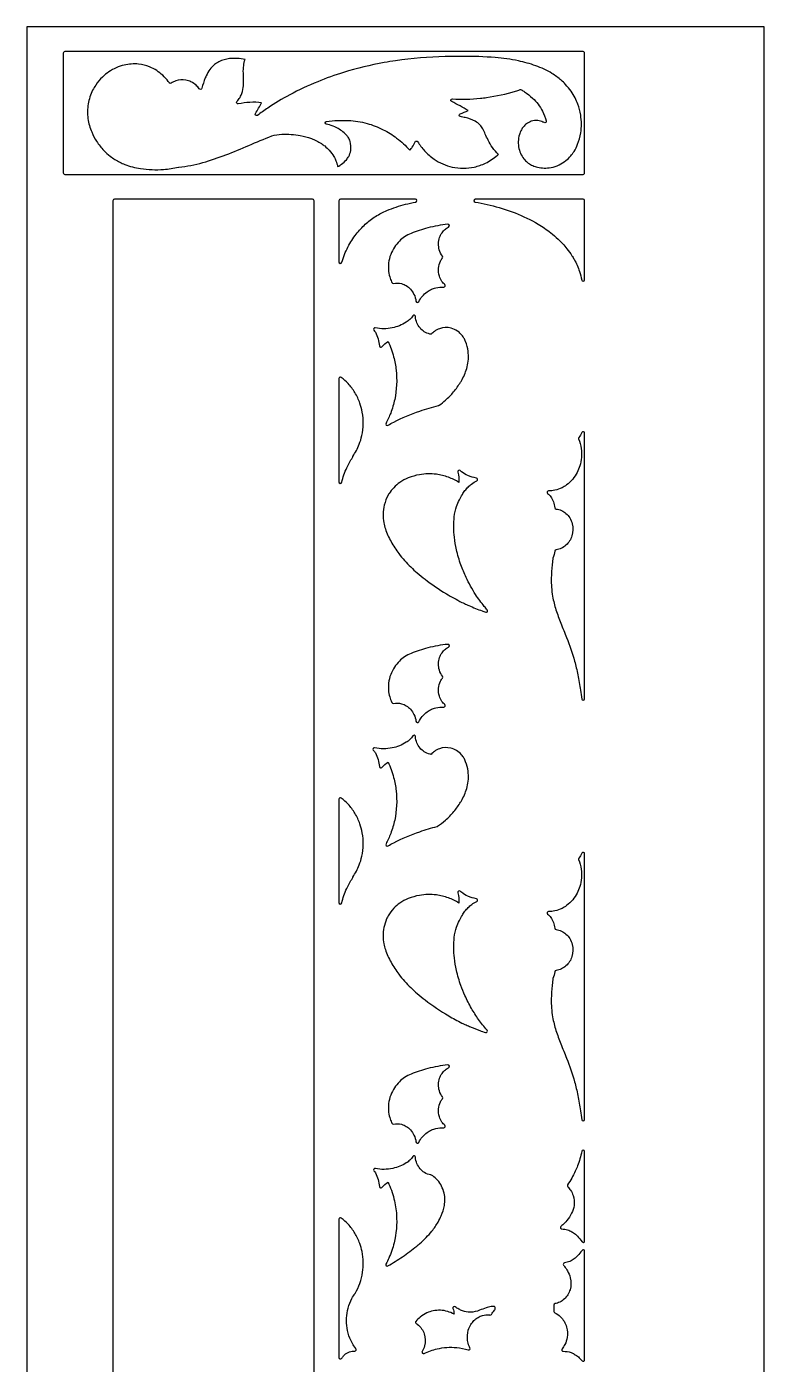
# Model space of a CAD drawing. Header units: millimetres. Extents: x 5940 to 9066, y 1327 to 3250.
# Drawn here: x 5940 to 6445, y 2242 to 3157 of the extents above; entities that cross this region are included whole.
import ezdxf

# ---------------------------------------------------------------- set-up
doc = ezdxf.new("R2010")
doc.units = ezdxf.units.MM
doc.layers.add('Default Layer', color=7, linetype='Continuous', lineweight=30)

msp = doc.modelspace()

# ---------------------------------------------------------------- linework, layer by layer
at = {"layer": 'Default Layer', "color": 18, "lineweight": 30, "true_color": 0x000000}
msp.add_lwpolyline([(5940.16, 3157.39), (5940.16, 1327.39), (5940.16, 1327.39), (6445.16, 1327.39), (6445.16, 1327.39), (6445.16, 3157.39), (6445.16, 3157.39), (5940.16, 3157.39)], dxfattribs=at)
for points in [[(6321.19, 3056.29, 0.414214), (6322.19, 3057.29), (6322.19, 3057.29), (6322.19, 3139.39), (6322.19, 3139.39, 0.414214), (6321.19, 3140.39), (6321.19, 3140.39), (5966.19, 3140.39), (5966.19, 3140.39, 0.414214), (5965.19, 3139.39), (5965.19, 3139.39), (5965.19, 3057.29), (5965.19, 3057.29, 0.414214), (5966.19, 3056.29), (5966.19, 3056.29), (6321.19, 3056.29)], [(5992.98, 3072.68, 0.037167), (5997.36, 3068.73), (5997.36, 3068.73, 0.051706), (6003.96, 3064.61), (6003.96, 3064.61, 0.018835), (6007.3, 3063.15), (6007.3, 3063.15, 0.057599), (6018.08, 3060.26), (6018.08, 3060.26, 0.055117), (6033.91, 3059.73), (6033.91, 3059.73, 0.032388), (6044.05, 3061.23), (6044.05, 3061.23, -0.071256), (6044.33, 3061.25), (6044.33, 3061.25, 0.045052), (6060.68, 3064.38), (6060.68, 3064.38, 0.022099), (6076.55, 3069.71), (6076.55, 3069.71, 0.010912), (6092.27, 3076.16), (6092.27, 3076.16, -0.010651), (6107.98, 3082.62), (6107.98, 3082.62), (6108.02, 3082.63), (6108.02, 3082.63, -0.074504), (6114.74, 3083.84), (6114.74, 3083.84, -0.05184), (6127.49, 3082.88), (6127.49, 3082.88, -0.043661), (6135.05, 3080.83), (6135.05, 3080.83, -0.055398), (6141.9, 3077.42), (6141.9, 3077.42, -0.027761), (6144.22, 3075.75), (6144.22, 3075.75, -0.040852), (6147.33, 3072.78), (6147.33, 3072.78, -0.048209), (6150.48, 3068.46), (6150.48, 3068.46, -0.038955), (6151.9, 3065.6), (6151.9, 3065.6, -0.050103), (6153.05, 3061.62), (6153.05, 3061.62, 0.03592), (6155.77, 3063.37), (6155.77, 3063.37, 0.047518), (6159.01, 3066.31), (6159.01, 3066.31, 0.0586), (6160.64, 3068.63), (6160.64, 3068.63, 0.080652), (6161.99, 3072.56), (6161.99, 3072.56, 0.121254), (6161.55, 3078.93), (6161.55, 3078.93, 0.066024), (6160.2, 3081.75), (6160.2, 3081.75, 0.046227), (6158.87, 3083.43), (6158.87, 3083.43, 0.045357), (6155.83, 3086.1), (6155.83, 3086.1, 0.037977), (6152.41, 3088.19), (6152.41, 3088.19, 0.051438), (6147.41, 3090.14), (6147.41, 3090.14, 0.013973), (6145.4, 3090.62), (6145.4, 3090.62, -0.366492), (6144.61, 3091.65), (6144.61, 3091.65, -0.366492), (6145.48, 3092.59), (6145.48, 3092.59, -0.040746), (6160.36, 3093.19), (6160.36, 3093.19, -0.057024), (6173.19, 3091.21), (6173.19, 3091.21, -0.050579), (6184.27, 3086.92), (6184.27, 3086.92, -0.043936), (6193.41, 3081.21), (6193.41, 3081.21, -0.047288), (6202.41, 3072.97), (6202.41, 3072.97, 0.043139), (6204.18, 3075.02), (6204.18, 3075.02, 0.061217), (6206.1, 3078.52), (6206.1, 3078.52, -0.617238), (6207.88, 3078.67), (6207.88, 3078.67, 0.048821), (6212.62, 3072.4), (6212.62, 3072.4, 0.05597), (6219.08, 3066.8), (6219.08, 3066.8, 0.046555), (6224.98, 3063.49), (6224.98, 3063.49, 0.049197), (6231.51, 3061.33), (6231.51, 3061.33, 0.110876), (6246.58, 3061.33), (6246.58, 3061.33, 0.057444), (6254.22, 3063.99), (6254.22, 3063.99, 0.065923), (6262.41, 3069.4), (6262.41, 3069.4, -0.227742), (6263.17, 3069.82), (6263.17, 3069.82, -0.036995), (6259.08, 3074.7), (6259.08, 3074.7, -0.043144), (6256.05, 3079.77), (6256.05, 3079.77, -0.011217), (6254.14, 3083.92), (6254.14, 3083.92, 0.022793), (6252.39, 3087.52), (6252.39, 3087.52, 0.062108), (6250.48, 3090.18), (6250.48, 3090.18, 0.084076), (6247.27, 3092.66), (6247.27, 3092.66, 0.067612), (6240.45, 3095.17), (6240.45, 3095.17, 0.010751), (6237.07, 3095.84), (6237.07, 3095.84, -0.342444), (6236.24, 3096.75), (6236.24, 3096.75, -0.342444), (6236.92, 3097.77), (6236.92, 3097.77, 0.026608), (6242.48, 3100.01), (6242.48, 3100.01, 0.025899), (6231.13, 3106.12), (6231.13, 3106.12, -0.359582), (6230.59, 3107.27), (6230.59, 3107.27, -0.359582), (6231.62, 3108.02), (6231.62, 3108.02, 0.040776), (6250.81, 3108.43), (6250.81, 3108.43, 0.00813), (6255.05, 3108.95), (6255.05, 3108.95, 0.038639), (6274.91, 3113.35), (6274.91, 3113.35, 0.006577), (6277.97, 3114.32), (6277.97, 3114.32, -0.213078), (6278.79, 3114.24), (6278.79, 3114.24, -0.016244), (6281.04, 3112.86), (6281.04, 3112.86, -0.041851), (6286.52, 3108.53), (6286.52, 3108.53, -0.044422), (6290.31, 3104.33), (6290.31, 3104.33, -0.041753), (6293.29, 3099.59), (6293.29, 3099.59, -0.051903), (6295.92, 3092.86), (6295.92, 3092.86, -0.306275), (6295.56, 3091.8), (6295.56, 3091.8, -0.306275), (6294.44, 3091.73), (6294.44, 3091.73, 0.024613), (6293.66, 3092.15), (6293.66, 3092.15, 0.083171), (6290.22, 3093.14), (6290.22, 3093.14, 0.108045), (6285.66, 3092.67), (6285.66, 3092.67, 0.083249), (6282.32, 3090.91), (6282.32, 3090.91, 0.060271), (6280.2, 3088.83), (6280.2, 3088.83, 0.046297), (6278.87, 3086.81), (6278.87, 3086.81, 0.049366), (6277.51, 3083.53), (6277.51, 3083.53, 0.129115), (6277.2, 3074.05), (6277.2, 3074.05, 0.065051), (6278.8, 3069.69), (6278.8, 3069.69, 0.063783), (6281.23, 3066.19), (6281.23, 3066.19, 0.051322), (6283.59, 3064.06), (6283.59, 3064.06, 0.059142), (6286.65, 3062.33), (6286.65, 3062.33, 0.037651), (6289.86, 3061.28), (6289.86, 3061.28, 0.107334), (6299.15, 3061.01), (6299.15, 3061.01, 0.065183), (6304.75, 3062.85), (6304.75, 3062.85, 0.056606), (6309.33, 3065.73), (6309.33, 3065.73, 0.046315), (6312.69, 3068.98), (6312.69, 3068.98, 0.035685), (6314.92, 3071.99), (6314.92, 3071.99, 0.049979), (6317.4, 3076.9), (6317.4, 3076.9, 0.052376), (6319.48, 3084.66), (6319.48, 3084.66, 0.078648), (6319.47, 3096.96), (6319.47, 3096.96, 0.048791), (6317.57, 3104.31), (6317.57, 3104.31, 0.031507), (6315.67, 3108.63), (6315.67, 3108.63, 0.032635), (6312.9, 3113.2), (6312.9, 3113.2, 0.038029), (6309.03, 3117.95), (6309.03, 3117.95, 0.021556), (6306.15, 3120.71), (6306.15, 3120.71, 0.042914), (6299.81, 3125.4), (6299.81, 3125.4, 0.051457), (6288.72, 3130.69), (6288.72, 3130.69, 0.03403), (6276.79, 3134.03), (6276.79, 3134.03, 0.031545), (6260.95, 3136.29), (6260.95, 3136.29, 0.021127), (6238.6, 3137.08), (6238.6, 3137.08, 0.002754), (6226.7, 3136.93), (6226.7, 3136.93, 0.031753), (6192.74, 3134.14), (6192.74, 3134.14, 0.008241), (6184.92, 3132.87), (6184.92, 3132.87, 0.030145), (6157.15, 3126.13), (6157.15, 3126.13, 0.022892), (6139.37, 3119.77), (6139.37, 3119.77, 0.025333), (6120.26, 3110.77), (6120.26, 3110.77, 0.025815), (6105.15, 3101.68), (6105.15, 3101.68, 0.012524), (6098.14, 3096.71), (6098.14, 3096.71, -0.364306), (6096.86, 3096.78), (6096.86, 3096.78, -0.364306), (6096.7, 3098.05), (6096.7, 3098.05, 0.022278), (6101.01, 3105.31), (6101.01, 3105.31, 0.088723), (6085, 3104.51), (6085, 3104.51, -0.329759), (6083.91, 3104.98), (6083.91, 3104.98, -0.329759), (6084.04, 3106.16), (6084.04, 3106.16, 0.022849), (6085.2, 3107.52), (6085.2, 3107.52, 0.059168), (6087.03, 3110.55), (6087.03, 3110.55, 0.084204), (6088.38, 3115.7), (6088.38, 3115.7, 0.025286), (6088.57, 3120.63), (6088.57, 3120.63, 0.004353), (6088.47, 3125.72), (6088.47, 3125.72, -0.040401), (6088.73, 3130.83), (6088.73, 3130.83, -0.033223), (6089.62, 3135), (6089.62, 3135, 0.074859), (6079.01, 3135.56), (6079.01, 3135.56, 0.047445), (6075.25, 3134.83), (6075.25, 3134.83, 0.04683), (6071.68, 3133.4), (6071.68, 3133.4, 0.052479), (6068.73, 3131.47), (6068.73, 3131.47, 0.063462), (6065.61, 3128.18), (6065.61, 3128.18, 0.048861), (6063.04, 3123.84), (6063.04, 3123.84, 0.009354), (6062.39, 3122.38), (6062.39, 3122.38, 0.043036), (6060.12, 3115.27), (6060.12, 3115.27, -0.64351), (6058.33, 3114.9), (6058.33, 3114.9, 0.05235), (6056.13, 3117.34), (6056.13, 3117.34, 0.071939), (6052.63, 3119.68), (6052.63, 3119.68, 0.067572), (6049.07, 3120.83), (6049.07, 3120.83, 0.126479), (6042.29, 3120.32), (6042.29, 3120.32, 0.062825), (6039.07, 3118.76), (6039.07, 3118.76, -0.406476), (6037.7, 3119.03), (6037.7, 3119.03, 0.008209), (6037.09, 3119.88), (6037.09, 3119.88, 0.045522), (6033.28, 3124.16), (6033.28, 3124.16, 0.043634), (6029.19, 3127.37), (6029.19, 3127.37, 0.048274), (6024.33, 3129.92), (6024.33, 3129.92, 0.072246), (6016.71, 3131.81), (6016.71, 3131.81, 0.081093), (6006.86, 3131.11), (6006.86, 3131.11, 0.090944), (5996.42, 3126.51), (5996.42, 3126.51, 0.042983), (5992, 3122.92), (5992, 3122.92, 0.051305), (5987.42, 3117.46), (5987.42, 3117.46, 0.033197), (5985.3, 3113.86), (5985.3, 3113.86, 0.037849), (5983.45, 3109.33), (5983.45, 3109.33, 0.036877), (5982.27, 3104.51), (5982.27, 3104.51, 0.087657), (5982.05, 3094.46), (5982.05, 3094.46, 0.063832), (5984.63, 3085.35), (5984.63, 3085.35, 0.041341), (5988.02, 3078.98), (5988.02, 3078.98, 0.04797), (5992.98, 3072.68)], [(6136.92, 3038.29, 0.414214), (6135.92, 3039.29), (6135.92, 3039.29), (6000.19, 3039.29), (6000.19, 3039.29, 0.414214), (5999.19, 3038.29), (5999.19, 3038.29), (5999.19, 1446.49), (5999.19, 1446.49, 0.414214), (6000.19, 1445.49), (6000.19, 1445.49), (6135.92, 1445.49), (6135.92, 1445.49, 0.414214), (6136.92, 1446.49), (6136.92, 1446.49), (6136.92, 3038.29)], [(6155.88, 2996.1, -0.047666), (6160.1, 3006.58), (6160.1, 3006.58, -0.046104), (6165.79, 3015.44), (6165.79, 3015.44, -0.041561), (6171.95, 3022.11), (6171.95, 3022.11, -0.043086), (6179.08, 3027.58), (6179.08, 3027.58, -0.042908), (6186.7, 3031.56), (6186.7, 3031.56, -0.037498), (6199.48, 3035.83), (6199.48, 3035.83, -0.019846), (6206.47, 3037.31), (6206.47, 3037.31, 0.389762), (6207.3, 3038.38), (6207.3, 3038.38, 0.389762), (6206.3, 3039.29), (6206.3, 3039.29), (6154.92, 3039.29), (6154.92, 3039.29, 0.414214), (6153.92, 3038.29), (6153.92, 3038.29), (6153.92, 2996.38), (6153.92, 2996.38, 0.372906), (6154.78, 2995.39), (6154.78, 2995.39, 0.372906), (6155.88, 2996.1)], [(6313.46, 3000.63, -0.014584), (6314.96, 2998.15), (6314.96, 2998.15, -0.04893), (6318.67, 2989.79), (6318.67, 2989.79, -0.031485), (6320.21, 2983.94), (6320.21, 2983.94, 0.385999), (6321.29, 2983.13), (6321.29, 2983.13, 0.385999), (6322.19, 2984.13), (6322.19, 2984.13), (6322.19, 3038.29), (6322.19, 3038.29, 0.414214), (6321.19, 3039.29), (6321.19, 3039.29), (6247.33, 3039.29), (6247.33, 3039.29, 0.391059), (6246.33, 3038.37), (6246.33, 3038.37, 0.391059), (6247.17, 3037.3), (6247.17, 3037.3, -0.031015), (6263.63, 3033.6), (6263.63, 3033.6, -0.021084), (6274.59, 3029.9), (6274.59, 3029.9, -0.041512), (6290.36, 3022.24), (6290.36, 3022.24, -0.03309), (6298.98, 3016.31), (6298.98, 3016.31, -0.020488), (6303.96, 3012.02), (6303.96, 3012.02, -0.037809), (6310.08, 3005.36), (6310.08, 3005.36, -0.023714), (6313.46, 3000.63)], [(6226.44, 2980.84, -0.060527), (6224.47, 2983.08), (6224.47, 2983.08, -0.073523), (6222.77, 2986.57), (6222.77, 2986.57, -0.099007), (6222.17, 2992.03), (6222.17, 2992.03, -0.092732), (6223.53, 2996.93), (6223.53, 2996.93, -0.048076), (6224.84, 2999.06), (6224.84, 2999.06, 0.336467), (6224.85, 3000.26), (6224.85, 3000.26, -0.092923), (6222.66, 3004.65), (6222.66, 3004.65, -0.15452), (6222.89, 3013.1), (6222.89, 3013.1, -0.067444), (6224.51, 3016.3), (6224.51, 3016.3, -0.072004), (6226.94, 3018.91), (6226.94, 3018.91, -0.053404), (6229.02, 3020.25), (6229.02, 3020.25, 0.361957), (6229.54, 3021.42), (6229.54, 3021.42, 0.361957), (6228.48, 3022.14), (6228.48, 3022.14, 0.038755), (6214.75, 3019.69), (6214.75, 3019.69, 0.033025), (6203.28, 3015.89), (6203.28, 3015.89, 0.052505), (6198.94, 3013.57), (6198.94, 3013.57, 0.047467), (6195.36, 3010.62), (6195.36, 3010.62, 0.051862), (6191.98, 3006.47), (6191.98, 3006.47, 0.052613), (6189.37, 3001.41), (6189.37, 3001.41, 0.062796), (6187.94, 2995.66), (6187.94, 2995.66, 0.09943), (6188.7, 2986.24), (6188.7, 2986.24, 0.040444), (6190.03, 2982.69), (6190.03, 2982.69, 0.006477), (6190.25, 2982.24), (6190.25, 2982.24, 0.336789), (6191.34, 2981.71), (6191.34, 2981.71, -0.11698), (6196.87, 2981.51), (6196.87, 2981.51, -0.070421), (6200.06, 2980.12), (6200.06, 2980.12, -0.073481), (6203.04, 2977.64), (6203.04, 2977.64, -0.073305), (6205.33, 2974.17), (6205.33, 2974.17, -0.080047), (6206.68, 2969.48), (6206.68, 2969.48, 0.329267), (6207.49, 2968.62), (6207.49, 2968.62, 0.329267), (6208.56, 2969.14), (6208.56, 2969.14, -0.055861), (6211, 2972.79), (6211, 2972.79, -0.060235), (6214.27, 2975.84), (6214.27, 2975.84, -0.051701), (6217.41, 2977.66), (6217.41, 2977.66, -0.048191), (6220.19, 2978.59), (6220.19, 2978.59, -0.069152), (6225.72, 2979.09), (6225.72, 2979.09, 0.317438), (6226.7, 2979.71), (6226.7, 2979.71, 0.317438), (6226.44, 2980.84)], [(6235.02, 2949.05, 0.085183), (6230.75, 2951), (6230.75, 2951, 0.151635), (6222.83, 2950.66), (6222.83, 2950.66, 0.07141), (6219.32, 2948.81), (6219.32, 2948.81, 0.050733), (6217.08, 2946.82), (6217.08, 2946.82, -0.022647), (6216.15, 2946.99), (6216.15, 2946.99, -0.087936), (6212.39, 2948.55), (6212.39, 2948.55, -0.078452), (6209.46, 2951.14), (6209.46, 2951.14, -0.075293), (6207.36, 2954.64), (6207.36, 2954.64, -0.077826), (6206.31, 2958.98), (6206.31, 2958.98, 0.322654), (6205.55, 2959.87), (6205.55, 2959.87, 0.322654), (6204.46, 2959.44), (6204.46, 2959.44, -0.058224), (6202.43, 2956.91), (6202.43, 2956.91, -0.05605), (6200.07, 2955.07), (6200.07, 2955.07, -0.044541), (6195.32, 2952.67), (6195.32, 2952.67, -0.043703), (6190.48, 2951.22), (6190.48, 2951.22, -0.102795), (6178.84, 2951.24), (6178.84, 2951.24, 0.322051), (6177.78, 2950.77), (6177.78, 2950.77, 0.322051), (6177.88, 2949.61), (6177.88, 2949.61, -0.042232), (6178.86, 2948.27), (6178.86, 2948.27, -0.077966), (6180.77, 2943.62), (6180.77, 2943.62, -0.025414), (6181.67, 2938.82), (6181.67, 2938.82, 0.641613), (6183.41, 2938.29), (6183.41, 2938.29, -0.058706), (6187.53, 2941.96), (6187.53, 2941.96, -0.045814), (6191.39, 2931.42), (6191.39, 2931.42, -0.03729), (6193.1, 2922.26), (6193.1, 2922.26, -0.080017), (6192.11, 2902.18), (6192.11, 2902.18, -0.038997), (6189.38, 2892.93), (6189.38, 2892.93, -0.032021), (6186.16, 2885.9), (6186.16, 2885.9, 0.335837), (6186.34, 2884.71), (6186.34, 2884.71, 0.335837), (6187.54, 2884.56), (6187.54, 2884.56, -0.013083), (6191.44, 2886.7), (6191.44, 2886.7, -0.038031), (6209.34, 2894.26), (6209.34, 2894.26, -0.016105), (6222.17, 2898.12), (6222.17, 2898.12, 0.086846), (6222.48, 2898.26), (6222.48, 2898.26, 0.028267), (6226.92, 2901.73), (6226.92, 2901.73, 0.038343), (6232.43, 2907.36), (6232.43, 2907.36, 0.038538), (6237.25, 2914.09), (6237.25, 2914.09, 0.011697), (6238.3, 2915.9), (6238.3, 2915.9, 0.060448), (6241.72, 2924.51), (6241.72, 2924.51, 0.096029), (6242.39, 2935.24), (6242.39, 2935.24, 0.060939), (6240.7, 2941.8), (6240.7, 2941.8, 0.041189), (6239.5, 2944.25), (6239.5, 2944.25, 0.059059), (6237.25, 2947.19), (6237.25, 2947.19, 0.048754), (6235.02, 2949.05)], [(6169.6, 2877.42, 0.099237), (6169.89, 2893.52), (6169.89, 2893.52, 0.038887), (6168.29, 2899.59), (6168.29, 2899.59, 0.051676), (6164.86, 2906.91), (6164.86, 2906.91, 0.05154), (6160.25, 2913.03), (6160.25, 2913.03, 0.045037), (6155.52, 2917.26), (6155.52, 2917.26, 0.617026), (6153.92, 2916.46), (6153.92, 2916.46), (6153.92, 2845.74), (6153.92, 2845.74, 0.380333), (6154.8, 2844.74), (6154.8, 2844.74, 0.380333), (6155.89, 2845.5), (6155.89, 2845.5, -0.048965), (6159.31, 2855.43), (6159.31, 2855.43, -0.039081), (6163.25, 2862.49), (6163.25, 2862.49, 0.198329), (6163.4, 2863.24), (6163.4, 2863.24, 0.061048), (6167.81, 2871.49), (6167.81, 2871.49, 0.038684), (6169.6, 2877.42)], [(6320.2, 2697.07, 0.394011), (6321.26, 2696.22), (6321.26, 2696.22, 0.394011), (6322.19, 2697.21), (6322.19, 2697.21), (6322.19, 2879.14), (6322.19, 2879.14, 0.350288), (6321.42, 2880.11), (6321.42, 2880.11, 0.350288), (6320.29, 2879.57), (6320.29, 2879.57, -0.056346), (6318.19, 2876.21), (6318.19, 2876.21, 0.271934), (6318.05, 2875.2), (6318.05, 2875.2, -0.063957), (6319.83, 2868.56), (6319.83, 2868.56, -0.108948), (6318.87, 2856.66), (6318.87, 2856.66, -0.044624), (6317.06, 2852.22), (6317.06, 2852.22, -0.054372), (6314, 2847.62), (6314, 2847.62, -0.060778), (6309.75, 2843.64), (6309.75, 2843.64, -0.041423), (6306.71, 2841.78), (6306.71, 2841.78, -0.063689), (6301.79, 2840.06), (6301.79, 2840.06, -0.054009), (6297.51, 2839.63), (6297.51, 2839.63, 0.314651), (6296.57, 2838.98), (6296.57, 2838.98, 0.314651), (6296.85, 2837.87), (6296.85, 2837.87, -0.057661), (6298.94, 2835.61), (6298.94, 2835.61, -0.069388), (6300.8, 2832.13), (6300.8, 2832.13, -0.068843), (6301.69, 2828.11), (6301.69, 2828.11, 0.361098), (6302.59, 2827.2), (6302.59, 2827.2, -0.084183), (6306.42, 2826.13), (6306.42, 2826.13, -0.071506), (6309.4, 2824.17), (6309.4, 2824.17, -0.073206), (6311.95, 2821.16), (6311.95, 2821.16, -0.077324), (6313.71, 2817.04), (6313.71, 2817.04, -0.139021), (6313.49, 2808.73), (6313.49, 2808.73, -0.064362), (6311.92, 2805.32), (6311.92, 2805.32, -0.071776), (6309.39, 2802.34), (6309.39, 2802.34, -0.074532), (6306.22, 2800.3), (6306.22, 2800.3, -0.079121), (6302.59, 2799.32), (6302.59, 2799.32, 0.360852), (6301.69, 2798.41), (6301.69, 2798.41, -0.082652), (6300.5, 2793.63), (6300.5, 2793.63, 0.074259), (6300.42, 2793.35), (6300.42, 2793.35), (6299.9, 2788.87), (6299.9, 2788.87, 0.024695), (6299.31, 2779.78), (6299.31, 2779.78, 0.045947), (6300.27, 2767.43), (6300.27, 2767.43, 0.035927), (6302.56, 2758.14), (6302.56, 2758.14, 0.014369), (6305.84, 2749.02), (6305.84, 2749.02, 0.004153), (6309.84, 2739.13), (6309.84, 2739.13, -0.031847), (6315.3, 2723.09), (6315.3, 2723.09, -0.018085), (6317.5, 2713.66), (6317.5, 2713.66, -0.011126), (6319.33, 2703.13), (6319.33, 2703.13, -0.002411), (6320.2, 2697.07)], [(6212.89, 2779.07, 0.026997), (6227.49, 2769.17), (6227.49, 2769.17, 0.019085), (6238.17, 2763.28), (6238.17, 2763.28, 0.005559), (6239.86, 2762.45), (6239.86, 2762.45, 0.007226), (6242.86, 2761.08), (6242.86, 2761.08, 0.015666), (6251.9, 2757.41), (6251.9, 2757.41, 0.005324), (6254.43, 2756.51), (6254.43, 2756.51, 0.340223), (6255.59, 2756.89), (6255.59, 2756.89, 0.340223), (6255.51, 2758.11), (6255.51, 2758.11, -0.009061), (6253.47, 2760.52), (6253.47, 2760.52, -0.02688), (6247.52, 2768.68), (6247.52, 2768.68, -0.033845), (6241.03, 2780.34), (6241.03, 2780.34, -0.022545), (6237.46, 2788.87), (6237.46, 2788.87, -0.032645), (6234.41, 2799.32), (6234.41, 2799.32, -0.0252), (6232.96, 2807.84), (6232.96, 2807.84, -0.056118), (6232.89, 2821.89), (6232.89, 2821.89, -0.055012), (6234.46, 2828.93), (6234.46, 2828.93, -0.035273), (6236.39, 2833.51), (6236.39, 2833.51, -0.022556), (6238.43, 2837.15), (6238.43, 2837.15, -0.022853), (6240.24, 2839.76), (6240.24, 2839.76, -0.029316), (6242.31, 2842.17), (6242.31, 2842.17, -0.036499), (6244.71, 2844.31), (6244.71, 2844.31, -0.054492), (6248.34, 2846.5), (6248.34, 2846.5, 0.332261), (6248.91, 2847.55), (6248.91, 2847.55, 0.332261), (6248.06, 2848.4), (6248.06, 2848.4, -0.071247), (6242.29, 2850.08), (6242.29, 2850.08, -0.058751), (6237.84, 2852.76), (6237.84, 2852.76, -0.010157), (6236.98, 2853.45), (6236.98, 2853.45, 0.328756), (6235.79, 2853.52), (6235.79, 2853.52, 0.328756), (6235.37, 2852.41), (6235.37, 2852.41, -0.086513), (6236.08, 2845.39), (6236.08, 2845.39, 0.053465), (6228.87, 2848.93), (6228.87, 2848.93, 0.054281), (6220.64, 2850.97), (6220.64, 2850.97, 0.073661), (6209.11, 2850.65), (6209.11, 2850.65, 0.050301), (6201.42, 2848.49), (6201.42, 2848.49, 0.057971), (6195.69, 2845.4), (6195.69, 2845.4, 0.04781), (6191.44, 2841.79), (6191.44, 2841.79, 0.051808), (6188.28, 2837.76), (6188.28, 2837.76, 0.01284), (6187.67, 2836.72), (6187.67, 2836.72, 0.066267), (6184.99, 2829.86), (6184.99, 2829.86, 0.105388), (6184.62, 2817.79), (6184.62, 2817.79, 0.038385), (6185.73, 2813.57), (6185.73, 2813.57, 0.044983), (6189.63, 2804.84), (6189.63, 2804.84, 0.034771), (6194.96, 2796.66), (6194.96, 2796.66, 0.022645), (6198.91, 2791.9), (6198.91, 2791.9, 0.029277), (6207.59, 2783.39), (6207.59, 2783.39, 0.01667), (6212.89, 2779.07)], [(6226.44, 2693.24, -0.060515), (6224.47, 2695.48), (6224.47, 2695.48, -0.073523), (6222.77, 2698.97), (6222.77, 2698.97, -0.098981), (6222.17, 2704.43), (6222.17, 2704.43, -0.092733), (6223.53, 2709.33), (6223.53, 2709.33, -0.048081), (6224.84, 2711.46), (6224.84, 2711.46, 0.336491), (6224.85, 2712.66), (6224.85, 2712.66, -0.088736), (6222.72, 2716.82), (6222.72, 2716.82, -0.158724), (6222.89, 2725.5), (6222.89, 2725.5, -0.067444), (6224.51, 2728.7), (6224.51, 2728.7, -0.071999), (6226.94, 2731.31), (6226.94, 2731.31, -0.053389), (6229.02, 2732.65), (6229.02, 2732.65, 0.361948), (6229.54, 2733.82), (6229.54, 2733.82, 0.361948), (6228.48, 2734.54), (6228.48, 2734.54, 0.03875), (6214.75, 2732.09), (6214.75, 2732.09, 0.033025), (6203.28, 2728.29), (6203.28, 2728.29, 0.052503), (6198.94, 2725.97), (6198.94, 2725.97, 0.047467), (6195.36, 2723.02), (6195.36, 2723.02, 0.051862), (6191.98, 2718.87), (6191.98, 2718.87, 0.052611), (6189.37, 2713.81), (6189.37, 2713.81, 0.062796), (6187.94, 2708.06), (6187.94, 2708.06, 0.09943), (6188.7, 2698.64), (6188.7, 2698.64, 0.040442), (6190.03, 2695.09), (6190.03, 2695.09, 0.006474), (6190.25, 2694.64), (6190.25, 2694.64, 0.336801), (6191.34, 2694.11), (6191.34, 2694.11, -0.116986), (6196.87, 2693.91), (6196.87, 2693.91, -0.070421), (6200.06, 2692.52), (6200.06, 2692.52, -0.073457), (6203.04, 2690.04), (6203.04, 2690.04, -0.07333), (6205.33, 2686.57), (6205.33, 2686.57, -0.080051), (6206.68, 2681.88), (6206.68, 2681.88, 0.32927), (6207.49, 2681.02), (6207.49, 2681.02, 0.32927), (6208.56, 2681.54), (6208.56, 2681.54, -0.055859), (6211, 2685.19), (6211, 2685.19, -0.060235), (6214.27, 2688.24), (6214.27, 2688.24, -0.0517), (6217.41, 2690.06), (6217.41, 2690.06, -0.048211), (6220.19, 2690.99), (6220.19, 2690.99, -0.06912), (6225.72, 2691.49), (6225.72, 2691.49, 0.31742), (6226.7, 2692.11), (6226.7, 2692.11, 0.31742), (6226.44, 2693.24)], [(6237.9, 2658.87, 0.076734), (6234.46, 2661.81), (6234.46, 2661.81, 0.07738), (6230.53, 2663.46), (6230.53, 2663.46, 0.147275), (6222.83, 2663.06), (6222.83, 2663.06, 0.07141), (6219.32, 2661.21), (6219.32, 2661.21, 0.050733), (6217.08, 2659.22), (6217.08, 2659.22, -0.022647), (6216.15, 2659.39), (6216.15, 2659.39, -0.087936), (6212.39, 2660.95), (6212.39, 2660.95, -0.078452), (6209.46, 2663.54), (6209.46, 2663.54, -0.07527), (6207.36, 2667.04), (6207.36, 2667.04, -0.077832), (6206.31, 2671.38), (6206.31, 2671.38, 0.322656), (6205.55, 2672.27), (6205.55, 2672.27, 0.322656), (6204.46, 2671.84), (6204.46, 2671.84, -0.058222), (6202.43, 2669.31), (6202.43, 2669.31, -0.056166), (6200.06, 2667.46), (6200.06, 2667.46, -0.044338), (6195.34, 2665.08), (6195.34, 2665.08, -0.043908), (6190.47, 2663.62), (6190.47, 2663.62, -0.106884), (6178.38, 2663.74), (6178.38, 2663.74, 0.33327), (6177.29, 2663.25), (6177.29, 2663.25, 0.33327), (6177.45, 2662.07), (6177.45, 2662.07, -0.058375), (6178.86, 2660.26), (6178.86, 2660.26, -0.077965), (6180.77, 2655.61), (6180.77, 2655.61, -0.025414), (6181.67, 2650.81), (6181.67, 2650.81, 0.641613), (6183.41, 2650.28), (6183.41, 2650.28, -0.058748), (6187.53, 2653.95), (6187.53, 2653.95, -0.0458), (6191.39, 2643.42), (6191.39, 2643.42, -0.037277), (6193.1, 2634.26), (6193.1, 2634.26, -0.080071), (6192.11, 2614.17), (6192.11, 2614.17, -0.038954), (6189.38, 2604.92), (6189.38, 2604.92, -0.032002), (6186.16, 2597.91), (6186.16, 2597.91, 0.335795), (6186.35, 2596.71), (6186.35, 2596.71, 0.335795), (6187.55, 2596.57), (6187.55, 2596.57, -0.01307), (6191.44, 2598.7), (6191.44, 2598.7, -0.038036), (6209.34, 2606.26), (6209.34, 2606.26, -0.014904), (6221.19, 2609.85), (6221.19, 2609.85, 0.079466), (6221.48, 2609.98), (6221.48, 2609.98, 0.034335), (6226.89, 2614.11), (6226.89, 2614.11, 0.040278), (6232.67, 2620.05), (6232.67, 2620.05, 0.037089), (6237.28, 2626.55), (6237.28, 2626.55, 0.01156), (6238.33, 2628.36), (6238.33, 2628.36, 0.060144), (6241.72, 2636.92), (6241.72, 2636.92, 0.09601), (6242.39, 2647.64), (6242.39, 2647.64, 0.060939), (6240.7, 2654.2), (6240.7, 2654.2, 0.041189), (6239.5, 2656.65), (6239.5, 2656.65, 0.043147), (6237.9, 2658.87)], [(6169.6, 2589.41, 0.099237), (6169.89, 2605.51), (6169.89, 2605.51, 0.038887), (6168.29, 2611.58), (6168.29, 2611.58, 0.051676), (6164.86, 2618.9), (6164.86, 2618.9, 0.05154), (6160.25, 2625.02), (6160.25, 2625.02, 0.045037), (6155.52, 2629.25), (6155.52, 2629.25, 0.617026), (6153.92, 2628.45), (6153.92, 2628.45), (6153.92, 2557.74), (6153.92, 2557.74, 0.380322), (6154.8, 2556.74), (6154.8, 2556.74, 0.380322), (6155.89, 2557.5), (6155.89, 2557.5, -0.048521), (6159.27, 2567.34), (6159.27, 2567.34, -0.039443), (6163.25, 2574.49), (6163.25, 2574.49, 0.195977), (6163.4, 2575.23), (6163.4, 2575.23, 0.061048), (6167.81, 2583.48), (6167.81, 2583.48, 0.038684), (6169.6, 2589.41)], [(6322.19, 2409.21), (6322.19, 2591.14), (6322.19, 2591.14, 0.350288), (6321.42, 2592.11), (6321.42, 2592.11, 0.350288), (6320.29, 2591.57), (6320.29, 2591.57, -0.056346), (6318.19, 2588.21), (6318.19, 2588.21, 0.271933), (6318.05, 2587.2), (6318.05, 2587.2, -0.063957), (6319.83, 2580.56), (6319.83, 2580.56, -0.108948), (6318.87, 2568.66), (6318.87, 2568.66, -0.044624), (6317.06, 2564.22), (6317.06, 2564.22, -0.054372), (6314, 2559.62), (6314, 2559.62, -0.060783), (6309.75, 2555.64), (6309.75, 2555.64, -0.04142), (6306.71, 2553.78), (6306.71, 2553.78, -0.063688), (6301.79, 2552.06), (6301.79, 2552.06, -0.054011), (6297.51, 2551.63), (6297.51, 2551.63, 0.314651), (6296.57, 2550.98), (6296.57, 2550.98, 0.314651), (6296.85, 2549.87), (6296.85, 2549.87, -0.057665), (6298.94, 2547.61), (6298.94, 2547.61, -0.069388), (6300.8, 2544.13), (6300.8, 2544.13, -0.068843), (6301.69, 2540.11), (6301.69, 2540.11, 0.361098), (6302.59, 2539.2), (6302.59, 2539.2, -0.084183), (6306.42, 2538.13), (6306.42, 2538.13, -0.071506), (6309.4, 2536.17), (6309.4, 2536.17, -0.073206), (6311.95, 2533.16), (6311.95, 2533.16, -0.077324), (6313.71, 2529.04), (6313.71, 2529.04, -0.139021), (6313.49, 2520.73), (6313.49, 2520.73, -0.064362), (6311.92, 2517.32), (6311.92, 2517.32, -0.071776), (6309.39, 2514.34), (6309.39, 2514.34, -0.074532), (6306.22, 2512.3), (6306.22, 2512.3, -0.07912), (6302.59, 2511.32), (6302.59, 2511.32, 0.360864), (6301.69, 2510.41), (6301.69, 2510.41, -0.082645), (6300.5, 2505.63), (6300.5, 2505.63, 0.074263), (6300.42, 2505.35), (6300.42, 2505.35), (6299.9, 2500.87), (6299.9, 2500.87, 0.024915), (6299.31, 2491.71), (6299.31, 2491.71, 0.045842), (6300.27, 2479.4), (6300.27, 2479.4, 0.035871), (6302.56, 2470.14), (6302.56, 2470.14, 0.014363), (6305.84, 2461.02), (6305.84, 2461.02, 0.00416), (6309.84, 2451.13), (6309.84, 2451.13, -0.031846), (6315.3, 2435.09), (6315.3, 2435.09, -0.018082), (6317.5, 2425.66), (6317.5, 2425.66, -0.011124), (6319.33, 2415.13), (6319.33, 2415.13, -0.002412), (6320.2, 2409.07), (6320.2, 2409.07, 0.394011), (6321.26, 2408.21), (6321.26, 2408.21, 0.394011), (6322.19, 2409.21)], [(6212.89, 2491.07, 0.029888), (6229.09, 2480.22), (6229.09, 2480.22, 0.016171), (6238.2, 2475.26), (6238.2, 2475.26, 0.007402), (6240.24, 2474.28), (6240.24, 2474.28, 0.008222), (6243.38, 2472.88), (6243.38, 2472.88, 0.012765), (6250.43, 2470.07), (6250.43, 2470.07, 0.00725), (6254.24, 2468.73), (6254.24, 2468.73, 0.338472), (6255.39, 2469.12), (6255.39, 2469.12, 0.338472), (6255.32, 2470.33), (6255.32, 2470.33, -0.025517), (6249.52, 2477.74), (6249.52, 2477.74, -0.023341), (6244.7, 2485.3), (6244.7, 2485.3, -0.024519), (6240.25, 2494.03), (6240.25, 2494.03, -0.018041), (6237.46, 2500.87), (6237.46, 2500.87, -0.032645), (6234.41, 2511.32), (6234.41, 2511.32, -0.0252), (6232.96, 2519.85), (6232.96, 2519.85, -0.056118), (6232.89, 2533.89), (6232.89, 2533.89, -0.055012), (6234.46, 2540.93), (6234.46, 2540.93, -0.035318), (6236.39, 2545.51), (6236.39, 2545.51, -0.022556), (6238.43, 2549.15), (6238.43, 2549.15, -0.022853), (6240.24, 2551.76), (6240.24, 2551.76, -0.032343), (6242.51, 2554.37), (6242.51, 2554.37, -0.036146), (6244.89, 2556.45), (6244.89, 2556.45, -0.051614), (6248.34, 2558.5), (6248.34, 2558.5, 0.332205), (6248.9, 2559.56), (6248.9, 2559.56, 0.332205), (6248.06, 2560.4), (6248.06, 2560.4, -0.071173), (6242.29, 2562.08), (6242.29, 2562.08, -0.058751), (6237.84, 2564.76), (6237.84, 2564.76, -0.010157), (6236.98, 2565.45), (6236.98, 2565.45, 0.328756), (6235.79, 2565.52), (6235.79, 2565.52, 0.328756), (6235.37, 2564.41), (6235.37, 2564.41, -0.086513), (6236.08, 2557.39), (6236.08, 2557.39, 0.053465), (6228.87, 2560.93), (6228.87, 2560.93, 0.054281), (6220.64, 2562.97), (6220.64, 2562.97, 0.073661), (6209.11, 2562.65), (6209.11, 2562.65, 0.050301), (6201.42, 2560.49), (6201.42, 2560.49, 0.057965), (6195.69, 2557.4), (6195.69, 2557.4, 0.04781), (6191.44, 2553.79), (6191.44, 2553.79, 0.063787), (6187.67, 2548.73), (6187.67, 2548.73, 0.02267), (6186.59, 2546.54), (6186.59, 2546.54, 0.055646), (6184.71, 2540.57), (6184.71, 2540.57, 0.096749), (6184.68, 2529.47), (6184.68, 2529.47, 0.035567), (6185.73, 2525.57), (6185.73, 2525.57, 0.044983), (6189.63, 2516.84), (6189.63, 2516.84, 0.034771), (6194.96, 2508.66), (6194.96, 2508.66, 0.022645), (6198.91, 2503.9), (6198.91, 2503.9, 0.029277), (6207.59, 2495.39), (6207.59, 2495.39, 0.01667), (6212.89, 2491.07)], [(6226.44, 2405.24, -0.060533), (6224.47, 2407.48), (6224.47, 2407.48, -0.073504), (6222.77, 2410.97), (6222.77, 2410.97, -0.098981), (6222.17, 2416.43), (6222.17, 2416.43, -0.092732), (6223.53, 2421.33), (6223.53, 2421.33, -0.048076), (6224.84, 2423.46), (6224.84, 2423.46, 0.33662), (6224.84, 2424.66), (6224.84, 2424.66, -0.088728), (6222.72, 2428.82), (6222.72, 2428.82, -0.158727), (6222.89, 2437.5), (6222.89, 2437.5, -0.067444), (6224.51, 2440.7), (6224.51, 2440.7, -0.072006), (6226.94, 2443.31), (6226.94, 2443.31, -0.05341), (6229.02, 2444.65), (6229.02, 2444.65, 0.361962), (6229.54, 2445.82), (6229.54, 2445.82, 0.361962), (6228.48, 2446.54), (6228.48, 2446.54, 0.038755), (6214.75, 2444.09), (6214.75, 2444.09, 0.033024), (6203.28, 2440.29), (6203.28, 2440.29, 0.052503), (6198.94, 2437.97), (6198.94, 2437.97, 0.047466), (6195.36, 2435.02), (6195.36, 2435.02, 0.05186), (6191.98, 2430.87), (6191.98, 2430.87, 0.052614), (6189.37, 2425.81), (6189.37, 2425.81, 0.062797), (6187.94, 2420.06), (6187.94, 2420.06, 0.099431), (6188.7, 2410.64), (6188.7, 2410.64, 0.040443), (6190.03, 2407.09), (6190.03, 2407.09, 0.006476), (6190.25, 2406.64), (6190.25, 2406.64, 0.336795), (6191.34, 2406.11), (6191.34, 2406.11, -0.116984), (6196.87, 2405.91), (6196.87, 2405.91, -0.070421), (6200.06, 2404.52), (6200.06, 2404.52, -0.073457), (6203.04, 2402.04), (6203.04, 2402.04, -0.073306), (6205.33, 2398.57), (6205.33, 2398.57, -0.080056), (6206.68, 2393.88), (6206.68, 2393.88, 0.329271), (6207.49, 2393.02), (6207.49, 2393.02, 0.329271), (6208.56, 2393.54), (6208.56, 2393.54, -0.055864), (6211, 2397.19), (6211, 2397.19, -0.060234), (6214.27, 2400.24), (6214.27, 2400.24, -0.051867), (6217.42, 2402.07), (6217.42, 2402.07, -0.049071), (6220.26, 2403.01), (6220.26, 2403.01, -0.068122), (6225.72, 2403.49), (6225.72, 2403.49, 0.317458), (6226.7, 2404.11), (6226.7, 2404.11, 0.317458), (6226.44, 2405.24)], [(6224.01, 2343.34, 0.057338), (6226.13, 2350.23), (6226.13, 2350.23, 0.117796), (6225.59, 2360.08), (6225.59, 2360.08, 0.060706), (6223.6, 2364.64), (6223.6, 2364.64, 0.06341), (6220.62, 2368.49), (6220.62, 2368.49, 0.059192), (6217.26, 2371.11), (6217.26, 2371.11, 0.098027), (6216.9, 2371.25), (6216.9, 2371.25, -0.101448), (6212.52, 2372.87), (6212.52, 2372.87, -0.078592), (6209.56, 2375.42), (6209.56, 2375.42, -0.078357), (6207.36, 2379.04), (6207.36, 2379.04, -0.077833), (6206.31, 2383.38), (6206.31, 2383.38, 0.32266), (6205.55, 2384.27), (6205.55, 2384.27, 0.32266), (6204.46, 2383.84), (6204.46, 2383.84, -0.058215), (6202.43, 2381.31), (6202.43, 2381.31, -0.056165), (6200.06, 2379.46), (6200.06, 2379.46, -0.041428), (6195.66, 2377.21), (6195.66, 2377.21, -0.043599), (6190.82, 2375.7), (6190.82, 2375.7, -0.105593), (6178.88, 2375.64), (6178.88, 2375.64, 0.321158), (6177.82, 2375.17), (6177.82, 2375.17, 0.321158), (6177.92, 2374.01), (6177.92, 2374.01, -0.04102), (6178.86, 2372.71), (6178.86, 2372.71, -0.077985), (6180.77, 2368.06), (6180.77, 2368.06, -0.025415), (6181.67, 2363.26), (6181.67, 2363.26, 0.641613), (6183.41, 2362.73), (6183.41, 2362.73, -0.058706), (6187.53, 2366.4), (6187.53, 2366.4, -0.049807), (6191.63, 2354.92), (6191.63, 2354.92, -0.044672), (6193.35, 2343.87), (6193.35, 2343.87, -0.076421), (6191.68, 2324.74), (6191.68, 2324.74, -0.044788), (6188.12, 2314.34), (6188.12, 2314.34, -0.019157), (6186.11, 2310.25), (6186.11, 2310.25, 0.339347), (6186.3, 2309.05), (6186.3, 2309.05, 0.339347), (6187.51, 2308.92), (6187.51, 2308.92, 0.008342), (6197.47, 2315.26), (6197.47, 2315.26, 0.026845), (6207.18, 2322.45), (6207.18, 2322.45, 0.007604), (6209.34, 2324.29), (6209.34, 2324.29, 0.03975), (6217.53, 2332.77), (6217.53, 2332.77, 0.043498), (6221.82, 2338.96), (6221.82, 2338.96, 0.027673), (6224.01, 2343.34)], [(6320.21, 2387.45, -0.044407), (6317.31, 2377.39), (6317.31, 2377.39, -0.016373), (6315.79, 2373.82), (6315.79, 2373.82, -0.038294), (6310.49, 2364.37), (6310.49, 2364.37, 0.361925), (6310.63, 2363.09), (6310.63, 2363.09, -0.055087), (6312.58, 2360.74), (6312.58, 2360.74, -0.066832), (6314.29, 2357.2), (6314.29, 2357.2, -0.110442), (6314.95, 2350.37), (6314.95, 2350.37, -0.092353), (6313.26, 2345.02), (6313.26, 2345.02, -0.050361), (6309.93, 2340), (6309.93, 2340, -0.034982), (6307.14, 2337.06), (6307.14, 2337.06, -0.009054), (6305.94, 2335.99), (6305.94, 2335.99, 0.310107), (6305.65, 2334.9), (6305.65, 2334.9, 0.310107), (6306.56, 2334.23), (6306.56, 2334.23, -0.066581), (6310.49, 2333.6), (6310.49, 2333.6, -0.027929), (6312.08, 2333.02), (6312.08, 2333.02, -0.045158), (6314.53, 2331.66), (6314.53, 2331.66, -0.053214), (6317.18, 2329.42), (6317.18, 2329.42, -0.03861), (6320.37, 2325.48), (6320.37, 2325.48, 0.328204), (6321.49, 2325.1), (6321.49, 2325.1, 0.328204), (6322.19, 2326.05), (6322.19, 2326.05), (6322.19, 2387.26), (6322.19, 2387.26, 0.386362), (6321.29, 2388.26), (6321.29, 2388.26, 0.386362), (6320.21, 2387.45)], [(6165.6, 2252.27, -0.004244), (6165.41, 2252.51), (6165.41, 2252.51, -0.066333), (6161.44, 2259.46), (6161.44, 2259.46, -0.057127), (6159.5, 2266.41), (6159.5, 2266.41, -0.105778), (6160.19, 2280.02), (6160.19, 2280.02, -0.057325), (6162.82, 2286.67), (6162.82, 2286.67, -0.033174), (6164.93, 2290.04), (6164.93, 2290.04, 0.022064), (6164.98, 2290.12), (6164.98, 2290.12, 0.049067), (6168.22, 2297.02), (6168.22, 2297.02, 0.048299), (6170.1, 2304.57), (6170.1, 2304.57, 0.087214), (6169.74, 2318.74), (6169.74, 2318.74, 0.0365), (6168.16, 2324.39), (6168.16, 2324.39, 0.049232), (6164.86, 2331.34), (6164.86, 2331.34, 0.05154), (6160.25, 2337.47), (6160.25, 2337.47, 0.045037), (6155.52, 2341.7), (6155.52, 2341.7, 0.617026), (6153.92, 2340.9), (6153.92, 2340.9), (6153.92, 2246.2), (6153.92, 2246.2, 0.328677), (6154.62, 2245.24), (6154.62, 2245.24, 0.328677), (6155.74, 2245.63), (6155.74, 2245.63, -0.028141), (6157.08, 2247.36), (6157.08, 2247.36, -0.101501), (6160.19, 2249.75), (6160.19, 2249.75, -0.110103), (6164.03, 2250.65), (6164.03, 2250.65, -0.016066), (6164.78, 2250.64), (6164.78, 2250.64, 0.650935), (6165.6, 2252.27)], [(6301.07, 2282.07, -0.028797), (6301.16, 2277.77), (6301.16, 2277.77, 0.302714), (6301.74, 2276.83), (6301.74, 2276.83, -0.083725), (6305.58, 2274.2), (6305.58, 2274.2, -0.067153), (6308.09, 2271.05), (6308.09, 2271.05, -0.068452), (6309.8, 2267.02), (6309.8, 2267.02, -0.105509), (6310.2, 2260), (6310.2, 2260, -0.07683), (6308.68, 2255.2), (6308.68, 2255.2, -0.058654), (6306.69, 2252.14), (6306.69, 2252.14, 0.640917), (6307.47, 2250.5), (6307.47, 2250.5, -0.090151), (6312.87, 2249.61), (6312.87, 2249.61, -0.038248), (6315.02, 2248.62), (6315.02, 2248.62, -0.054085), (6317.86, 2246.6), (6317.86, 2246.6, -0.033647), (6320.44, 2244.02), (6320.44, 2244.02, 0.312856), (6321.54, 2243.74), (6321.54, 2243.74, 0.312856), (6322.19, 2244.67), (6322.19, 2244.67), (6322.19, 2319.05), (6322.19, 2319.05, 0.328148), (6321.49, 2320), (6321.49, 2320, 0.328148), (6320.37, 2319.62), (6320.37, 2319.62, -0.036083), (6317.35, 2315.86), (6317.35, 2315.86, -0.046192), (6315.04, 2313.8), (6315.04, 2313.8, -0.053648), (6312.1, 2312.09), (6312.1, 2312.09, -0.064959), (6308.38, 2311.02), (6308.38, 2311.02, 0.582603), (6307.76, 2309.4), (6307.76, 2309.4, -0.010419), (6308.41, 2308.57), (6308.41, 2308.57, -0.031515), (6310.4, 2305.56), (6310.4, 2305.56, -0.066222), (6312.31, 2300.83), (6312.31, 2300.83, -0.135929), (6312.18, 2292.68), (6312.18, 2292.68, -0.064025), (6310.66, 2289.24), (6310.66, 2289.24, -0.068737), (6308.28, 2286.31), (6308.28, 2286.31, -0.074041), (6305.17, 2284.18), (6305.17, 2284.18, -0.071526), (6301.9, 2283.13), (6301.9, 2283.13, 0.388681), (6301.07, 2282.07)], [(6259.99, 2281.28, 0.054353), (6258.06, 2281.16), (6258.06, 2281.16, 0.041172), (6254.7, 2280.24), (6254.7, 2280.24, 0.008426), (6250.28, 2278.57), (6250.28, 2278.57, -0.090216), (6243.87, 2277.27), (6243.87, 2277.27, -0.091934), (6238.51, 2278.17), (6238.51, 2278.17, -0.045355), (6236.01, 2279.34), (6236.01, 2279.34, -0.022549), (6233.55, 2280.92), (6233.55, 2280.92, 0.322206), (6232.39, 2280.91), (6232.39, 2280.91, 0.322206), (6232.03, 2279.8), (6232.03, 2279.8, -0.061406), (6232.76, 2275.89), (6232.76, 2275.89, 0.057015), (6228.39, 2277.76), (6228.39, 2277.76, 0.12542), (6218.44, 2278.16), (6218.44, 2278.16, 0.055156), (6214.16, 2276.74), (6214.16, 2276.74, 0.062552), (6209.64, 2273.94), (6209.64, 2273.94, 0.047536), (6206.57, 2270.95), (6206.57, 2270.95, 0.471478), (6206.85, 2269.43), (6206.85, 2269.43, -0.020791), (6207.6, 2268.97), (6207.6, 2268.97, -0.084994), (6210.58, 2265.92), (6210.58, 2265.92, -0.070668), (6212.29, 2262.5), (6212.29, 2262.5, -0.146734), (6212.57, 2254.19), (6212.57, 2254.19, -0.073282), (6210.95, 2250.42), (6210.95, 2250.42, 0.333649), (6211.07, 2249.22), (6211.07, 2249.22, 0.333649), (6212.24, 2249), (6212.24, 2249, -0.056217), (6221.14, 2252.16), (6221.14, 2252.16, -0.082247), (6234.56, 2253.03), (6234.56, 2253.03, -0.049189), (6242.49, 2251.44), (6242.49, 2251.44, 0.666363), (6243.67, 2252.86), (6243.67, 2252.86, -0.02193), (6243.11, 2254.06), (6243.11, 2254.06, -0.062186), (6242.04, 2257.91), (6242.04, 2257.91, -0.108532), (6242.52, 2264.96), (6242.52, 2264.96, -0.06938), (6244.31, 2268.94), (6244.31, 2268.94, -0.056705), (6246.41, 2271.55), (6246.41, 2271.55, -0.062384), (6249.16, 2273.67), (6249.16, 2273.67, -0.065045), (6252.31, 2275), (6252.31, 2275, -0.092368), (6256.93, 2275.39), (6256.93, 2275.39, -0.008647), (6257.36, 2275.34), (6257.36, 2275.34, 0.295355), (6258.34, 2275.8), (6258.34, 2275.8, -0.044456), (6260.56, 2278.73), (6260.56, 2278.73, 0.151327), (6260.81, 2279.27), (6260.81, 2279.27, -0.009893), (6260.94, 2280.11), (6260.94, 2280.11, 0.453411), (6259.99, 2281.28)]]:
    msp.add_lwpolyline(points, format="xyb", dxfattribs=at)

doc.saveas('drawing.dxf')
